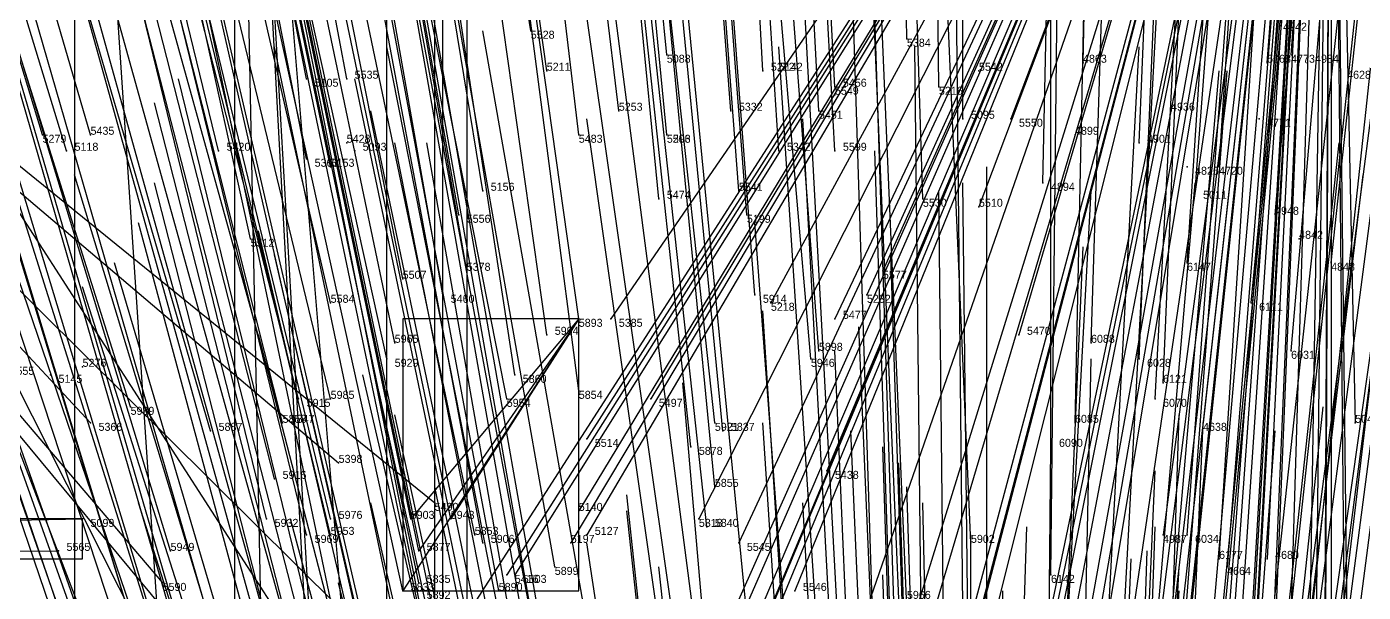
# Model space of a CAD drawing. Extents: x -0.5 to 0.59, y -0.5 to 0.59.
# Drawn here: x -0.12 to 0.047, y 0.3318 to 0.4025 of the extents above; entities that cross this region are included whole.
import ezdxf

# ---------------------------------------------------------------- set-up
doc = ezdxf.new("R2010")
doc.units = 0
for name, color, linetype in [('Clients', 3, 'CONTINUOUS'), ('Facilities', 3, 'CONTINUOUS'), ('Facilities_lines', 3, 'CONTINUOUS'), ('Min_max_boxes', 1, 'CONTINUOUS'), ('Normals', 1, 'CONTINUOUS'), ('Source_points', 5, 'CONTINUOUS'), ('Text', 3, 'CONTINUOUS')]:
    doc.layers.add(name, color=color, linetype=linetype)

msp = doc.modelspace()

# ---------------------------------------------------------------- linework, layer by layer
at = {"layer": 'Clients', "color": 5}
for p in [(0.003, 0.391, -1.25), (0.011, 0.389, -1.25), (-0.001, 0.38, -1.25), (-0.013, 0.372, -1.25), (-0.027, 0.368, -1.25), (-0.015, 0.369, -1.25), (-0.047, 0.366, -1.25), (-0.019, 0.366, -1.25), (0.004, 0.364, -1.25), (-0.042, 0.356, -1.25), (-0.112, 0.353, -1.25), (0.027, 0.353, -1.25), (0.046, 0.353, -1.25), (-0.05, 0.351, -1.25), (-0.081, 0.348, -1.25), (-0.02, 0.347, -1.25), (-0.069, 0.343, -1.25), (-0.113, 0.341, -1.25), (-0.072, 0.341, -0.871), (-0.067, 0.341, -0.87), (-0.051, 0.342, -1.25), (-0.036, 0.341, -1.25), (-0.05, 0.339, -1.25), (0.022, 0.339, -1.25), (-0.052, 0.338, -1.25), (-0.031, 0.338, -1.25), (-0.116, 0.337, -1.25), (-0.071, 0.337, -0.862), (0.035, 0.336, -1.25), (-0.06, 0.334, -1.25), (-0.059, 0.334, -1.25), (0.03, 0.335, -1.25), (-0.103, 0.333, -1.25), (-0.073, 0.332, -0.851), (-0.024, 0.332, -1.25)]:
    msp.add_point(p, dxfattribs=at)
at = {"layer": 'Facilities', "color": 3}
for p in [(-0.057, 0.402, -1.014), (-0.01, 0.401, -1.002), (-0.04, 0.399, -1.002), (0.012, 0.398, -0.997), (0.035, 0.398, -0.999), (0.038, 0.399, -1.002), (0.04, 0.398, -1.25), (-0.085, 0.396, -1.011), (-0.08, 0.396, -1.011), (-0.055, 0.397, -1.002), (-0.028, 0.397, -0.995), (-0.026, 0.397, -1.25), (-0.001, 0.397, -1.25), (0.044, 0.397, -1.25), (-0.019, 0.395, -0.99), (-0.006, 0.395, -0.986), (-0.019, 0.394, -1.25), (-0.046, 0.392, -0.987), (-0.032, 0.392, -0.984), (-0.021, 0.392, -0.981), (-0.003, 0.391, -0.978), (0.023, 0.392, -1.25), (0.034, 0.391, -1.25), (-0.118, 0.389, -1.016), (-0.112, 0.389, -1.012), (-0.08, 0.388, -1.25), (-0.051, 0.389, -0.98), (-0.04, 0.389, -1.25), (-0.04, 0.389, -0.977), (0.019, 0.388, -0.972), (-0.115, 0.387, -1.01), (-0.096, 0.387, -0.997), (-0.085, 0.386, -0.988), (-0.079, 0.387, -1.25), (-0.026, 0.387, -0.97), (-0.019, 0.387, -0.969), (-0.082, 0.385, -0.985), (0.025, 0.385, -1.25), (0.029, 0.385, -0.964), (0.007, 0.383, -0.957), (-0.063, 0.382, -0.968), (-0.041, 0.381, -0.959), (-0.031, 0.382, -0.959), (-0.008, 0.381, -0.952), (0.026, 0.382, -0.957), (-0.066, 0.379, -0.961), (-0.03, 0.379, -0.95), (0.036, 0.379, -0.952), (-0.092, 0.376, -0.967), (0.039, 0.376, -1.25), (0.025, 0.373, -0.934), (0.043, 0.373, -0.939), (-0.073, 0.371, -0.946), (-0.065, 0.372, -0.945), (-0.082, 0.368, -0.943), (-0.068, 0.369, -0.937), (-0.029, 0.369, -0.925), (0.033, 0.368, -0.923), (-0.051, 0.366, -0.924), (-0.074, 0.363, -0.927), (-0.055, 0.364, -0.921), (0.013, 0.363, -0.909), (-0.075, 0.361, -0.922), (-0.022, 0.361, -0.904), (-0.021, 0.362, -0.908), (0.019, 0.361, -0.903), (0.038, 0.362, -0.909), (-0.113, 0.36, -1.25), (-0.117, 0.359, -1.25), (-0.059, 0.359, -0.909), (0.022, 0.358, -0.897), (-0.086, 0.356, -0.915), (-0.082, 0.356, -0.914), (-0.06, 0.356, -0.903), (-0.051, 0.357, -0.901), (0.021, 0.356, -0.891), (-0.107, 0.355, -0.927), (-0.088, 0.353, -0.91), (-0.088, 0.353, -0.911), (-0.034, 0.353, -0.886), (0.011, 0.353, -0.884), (-0.097, 0.352, -0.913), (-0.033, 0.352, -0.884), (-0.037, 0.35, -0.88), (0.008, 0.35, -0.876), (-0.089, 0.346, -0.894), (-0.034, 0.345, -0.868), (-0.09, 0.341, -0.88), (-0.082, 0.341, -0.878), (-0.085, 0.339, -0.873), (-0.082, 0.339, -0.873), (-0.064, 0.339, -0.863), (-0.035, 0.34, -0.855), (0.025, 0.339, -0.849), (-0.063, 0.338, -0.86), (-0.002, 0.338, -0.845), (-0.102, 0.337, -0.881), (0.029, 0.336, -0.843), (-0.054, 0.335, -0.848), (0.008, 0.334, -0.834), (-0.071, 0.333, -0.852), (-0.061, 0.332, -0.844)]:
    msp.add_point(p, dxfattribs=at)
at = {"layer": 'Facilities_lines', "color": 3}
for p, q in [((0.043, 0.497, -1.25), (-0.065, 0.329, -1.25)), ((0.043, 0.497, -1.25), (-0.06, 0.334, -1.25)), ((0.043, 0.497, -1.25), (-0.059, 0.334, -1.25)), ((0.043, 0.497, -1.25), (-0.052, 0.338, -1.25)), ((0.043, 0.497, -1.25), (-0.051, 0.342, -1.25)), ((0.043, 0.497, -1.25), (-0.05, 0.339, -1.25)), ((0.043, 0.497, -1.25), (-0.05, 0.351, -1.25)), ((0.043, 0.497, -1.25), (-0.047, 0.366, -1.25)), ((0.043, 0.497, -1.25), (-0.042, 0.356, -1.25)), ((0.043, 0.497, -1.25), (-0.042, 0.303, -1.25)), ((0.043, 0.497, -1.25), (-0.039, 0.313, -1.25)), ((0.043, 0.497, -1.25), (-0.038, 0.307, -1.25)), ((0.043, 0.497, -1.25), (-0.036, 0.242, -1.25)), ((0.043, 0.497, -1.25), (-0.036, 0.341, -1.25)), ((0.043, 0.497, -1.25), (-0.031, 0.338, -1.25)), ((0.043, 0.497, -1.25), (-0.029, 0.325, -1.25)), ((0.043, 0.497, -1.25), (-0.027, 0.368, -1.25)), ((0.043, 0.497, -1.25), (-0.027, 0.33, -1.25)), ((0.043, 0.497, -1.25), (-0.026, 0.33, -1.25)), ((0.043, 0.497, -1.25), (-0.025, 0.301, -1.25)), ((0.043, 0.497, -1.25), (-0.024, 0.332, -1.25)), ((0.043, 0.497, -1.25), (-0.02, 0.347, -1.25)), ((0.043, 0.497, -1.25), (-0.019, 0.366, -1.25)), ((0.043, 0.497, -1.25), (-0.019, 0.265, -1.25)), ((0.043, 0.497, -1.25), (-0.018, 0.263, -1.25)), ((0.043, 0.497, -1.25), (-0.015, 0.369, -1.25)), ((0.043, 0.497, -1.25), (-0.013, 0.372, -1.25)), ((0.043, 0.497, -1.25), (-0.01, 0.318, -1.25)), ((0.043, 0.497, -1.25), (-0.009, 0.244, -1.25)), ((0.043, 0.497, -1.25), (-0.009, 0.289, -1.25)), ((0.043, 0.497, -1.25), (-0.006, 0.24, -1.25)), ((0.043, 0.497, -1.25), (-0.006, 0.263, -1.25)), ((0.043, 0.497, -1.25), (-0.005, 0.258, -1.25)), ((0.043, 0.497, -1.25), (-0.002, 0.236, -1.25)), ((0.043, 0.497, -1.25), (-0.002, 0.325, -1.25)), ((0.043, 0.497, -1.25), (-0.001, 0.38, -1.25)), ((0.043, 0.497, -1.25), (0.002, 0.269, -1.25)), ((0.043, 0.497, -1.25), (0.003, 0.391, -1.25)), ((0.043, 0.497, -1.25), (0.004, 0.233, -1.25)), ((0.043, 0.497, -1.25), (0.004, 0.364, -1.25)), ((0.043, 0.497, -1.25), (0.009, 0.292, -1.25)), ((0.043, 0.497, -1.25), (0.011, 0.389, -1.25)), ((0.043, 0.497, -1.25), (0.016, 0.267, -1.25)), ((0.043, 0.497, -1.25), (0.017, 0.292, -1.25)), ((0.043, 0.497, -1.25), (0.018, 0.258, -1.25)), ((0.043, 0.497, -1.25), (0.018, 0.272, -1.25)), ((0.043, 0.497, -1.25), (0.022, 0.339, -1.25)), ((0.043, 0.497, -1.25), (0.024, 0.317, -1.25)), ((0.043, 0.497, -1.25), (0.025, 0.169, -1.25)), ((0.043, 0.497, -1.25), (0.026, 0.19, -1.25)), ((0.043, 0.497, -1.25), (0.026, 0.242, -1.25)), ((0.043, 0.497, -1.25), (0.027, 0.353, -1.25)), ((0.043, 0.497, -1.25), (0.027, 0.226, -1.25)), ((0.043, 0.497, -1.25), (0.028, 0.3, -1.25)), ((0.043, 0.497, -1.25), (0.029, 0.254, -1.25)), ((0.043, 0.497, -1.25), (0.03, 0.335, -1.25)), ((0.043, 0.497, -1.25), (0.031, 0.331, -1.25)), ((0.043, 0.497, -1.25), (0.031, 0.215, -1.25)), ((0.043, 0.497, -1.25), (0.032, 0.296, -1.25)), ((0.043, 0.497, -1.25), (0.035, 0.303, -1.25)), ((0.043, 0.497, -1.25), (0.035, 0.336, -1.25)), ((0.043, 0.497, -1.25), (0.038, 0.33, -1.25)), ((0.043, 0.497, -1.25), (0.039, 0.243, -1.25)), ((0.043, 0.497, -1.25), (0.041, 0.317, -1.25)), ((0.043, 0.497, -1.25), (0.042, 0.279, -1.25)), ((0.043, 0.497, -1.25), (0.042, 0.257, -1.25)), ((0.043, 0.497, -1.25), (0.045, 0.326, -1.25)), ((0.043, 0.497, -1.25), (0.043, 0.283, -1.25)), ((0.043, 0.497, -1.25), (0.045, 0.29, -1.25)), ((0.043, 0.497, -1.25), (0.046, 0.353, -1.25)), ((-0.094, 0.49, -1.25), (-0.08, 0.248, -1.25)), ((-0.094, 0.49, -1.25), (-0.081, 0.251, -1.25)), ((-0.094, 0.49, -1.25), (-0.089, 0.244, -1.25)), ((-0.094, 0.49, -1.25), (-0.075, 0.262, -1.25)), ((-0.114, 0.484, -1.242), (-0.099, 0.259, -1.25)), ((-0.114, 0.484, -1.242), (-0.068, 0.285, -1.25)), ((-0.114, 0.484, -1.242), (-0.072, 0.299, -1.25)), ((-0.114, 0.484, -1.242), (-0.071, 0.278, -1.25)), ((-0.173, 0.46, -1.25), (-0.089, 0.294, -1.25)), ((-0.173, 0.46, -1.25), (-0.075, 0.308, -1.25)), ((-0.207, 0.455, -1.25), (-0.089, 0.313, -1.25)), ((-0.207, 0.455, -1.25), (-0.112, 0.353, -1.25)), ((-0.207, 0.455, -1.25), (-0.081, 0.348, -1.25)), ((-0.207, 0.455, -1.25), (-0.081, 0.33, -1.25)), ((-0.207, 0.455, -1.25), (-0.069, 0.343, -1.25)), ((-0.207, 0.455, -1.25), (-0.103, 0.333, -1.25)), ((-0.051, 0.366, -0.924), (-0.073, 0.332, -0.851)), ((-0.051, 0.366, -0.924), (-0.072, 0.341, -0.871)), ((-0.051, 0.366, -0.924), (-0.071, 0.337, -0.862)), ((-0.051, 0.366, -0.924), (-0.067, 0.341, -0.87)), ((-0.359, 0.336, -1.25), (-0.113, 0.341, -1.25)), ((-0.359, 0.336, -1.25), (-0.116, 0.337, -1.25))]:
    msp.add_line(p, q, dxfattribs=at)
at = {"layer": 'Min_max_boxes', "color": 1}
for p, q in [((-0.065, 0.497, -1.25), (-0.065, 0.169, -1.25)), ((-0.065, 0.497, -1.081), (-0.065, 0.169, -1.081)), ((-0.094, 0.49, -1.25), (-0.094, 0.244, -1.25)), ((-0.094, 0.49, -1.25), (-0.094, 0.244, -1.25)), ((-0.075, 0.244, -1.25), (-0.075, 0.49, -1.25)), ((-0.075, 0.244, -1.25), (-0.075, 0.49, -1.25)), ((-0.114, 0.484, -1.25), (-0.114, 0.259, -1.25)), ((-0.114, 0.484, -1.098), (-0.114, 0.259, -1.098)), ((-0.068, 0.259, -1.25), (-0.068, 0.484, -1.25)), ((-0.068, 0.259, -1.098), (-0.068, 0.484, -1.098)), ((-0.075, 0.294, -1.25), (-0.075, 0.46, -1.25)), ((-0.075, 0.294, -1.25), (-0.075, 0.46, -1.25)), ((-0.069, 0.292, -1.25), (-0.069, 0.455, -1.25)), ((-0.069, 0.292, -1.115), (-0.069, 0.455, -1.115)), ((-0.051, 0.366, -0.924), (-0.073, 0.366, -0.924)), ((-0.073, 0.366, -0.924), (-0.073, 0.332, -0.924)), ((-0.051, 0.366, -0.851), (-0.073, 0.366, -0.851)), ((-0.073, 0.366, -0.851), (-0.073, 0.332, -0.851)), ((-0.073, 0.366, -0.924), (-0.073, 0.366, -0.851)), ((-0.051, 0.332, -0.924), (-0.051, 0.366, -0.924)), ((-0.051, 0.332, -0.851), (-0.051, 0.366, -0.851)), ((-0.051, 0.366, -0.924), (-0.051, 0.366, -0.851)), ((-0.113, 0.341, -1.25), (-0.359, 0.341, -1.25)), ((-0.113, 0.341, -1.25), (-0.359, 0.341, -1.25)), ((-0.113, 0.336, -1.25), (-0.113, 0.341, -1.25)), ((-0.113, 0.336, -1.25), (-0.113, 0.341, -1.25)), ((-0.113, 0.341, -1.25), (-0.113, 0.341, -1.25)), ((-0.359, 0.336, -1.25), (-0.113, 0.336, -1.25)), ((-0.359, 0.336, -1.25), (-0.113, 0.336, -1.25)), ((-0.113, 0.336, -1.25), (-0.113, 0.336, -1.25)), ((-0.073, 0.332, -0.924), (-0.051, 0.332, -0.924)), ((-0.073, 0.332, -0.851), (-0.051, 0.332, -0.851)), ((-0.073, 0.332, -0.924), (-0.073, 0.332, -0.851)), ((-0.051, 0.332, -0.924), (-0.051, 0.332, -0.851))]:
    msp.add_line(p, q, dxfattribs=at)
at = {"layer": 'Normals', "color": 1}
for p, q in [((-0.057, 0.402, -1.014), (-0.071, 0.493, -0.977)), ((-0.01, 0.401, -1.002), (-0.012, 0.494, -0.965)), ((-0.04, 0.399, -1.002), (-0.049, 0.491, -0.964)), ((0.012, 0.398, -0.997), (0.014, 0.491, -0.96)), ((0.035, 0.398, -0.999), (0.042, 0.491, -0.962)), ((0.038, 0.399, -1.002), (0.045, 0.491, -0.964)), ((-0.028, 0.397, -0.995), (-0.033, 0.49, -0.958)), ((-0.055, 0.397, -1.002), (-0.068, 0.489, -0.965)), ((-0.019, 0.395, -0.99), (-0.024, 0.488, -0.952)), ((-0.085, 0.396, -1.011), (-0.103, 0.486, -0.973)), ((-0.08, 0.396, -1.011), (-0.097, 0.487, -0.973)), ((-0.006, 0.395, -0.986), (-0.007, 0.487, -0.949)), ((-0.032, 0.392, -0.984), (-0.039, 0.485, -0.946)), ((-0.046, 0.392, -0.987), (-0.057, 0.484, -0.95)), ((-0.021, 0.392, -0.981), (-0.026, 0.484, -0.943)), ((-0.003, 0.391, -0.978), (-0.003, 0.484, -0.94)), ((-0.051, 0.389, -0.98), (-0.062, 0.481, -0.943)), ((-0.04, 0.389, -0.977), (-0.049, 0.481, -0.939)), ((0.019, 0.388, -0.972), (0.023, 0.481, -0.935)), ((-0.118, 0.389, -1.016), (-0.145, 0.478, -0.979)), ((-0.112, 0.389, -1.012), (-0.138, 0.478, -0.975)), ((-0.026, 0.387, -0.97), (-0.032, 0.479, -0.932)), ((-0.019, 0.387, -0.969), (-0.024, 0.479, -0.931)), ((-0.115, 0.387, -1.01), (-0.142, 0.476, -0.972)), ((-0.096, 0.387, -0.997), (-0.118, 0.477, -0.959)), ((-0.085, 0.386, -0.988), (-0.103, 0.477, -0.95)), ((-0.082, 0.385, -0.985), (-0.101, 0.476, -0.947)), ((0.007, 0.383, -0.957), (0.009, 0.476, -0.92)), ((0.029, 0.385, -0.964), (0.035, 0.477, -0.926)), ((-0.031, 0.382, -0.959), (-0.038, 0.475, -0.921)), ((-0.063, 0.382, -0.968), (-0.078, 0.474, -0.932)), ((-0.041, 0.381, -0.959), (-0.05, 0.474, -0.922)), ((-0.008, 0.381, -0.952), (-0.011, 0.473, -0.914)), ((0.026, 0.382, -0.957), (0.033, 0.474, -0.919)), ((-0.03, 0.379, -0.95), (-0.037, 0.471, -0.912)), ((0.036, 0.379, -0.952), (0.044, 0.472, -0.915)), ((-0.066, 0.379, -0.961), (-0.082, 0.47, -0.924)), ((-0.092, 0.376, -0.967), (-0.112, 0.467, -0.931)), ((0.025, 0.373, -0.934), (0.031, 0.465, -0.896)), ((0.043, 0.373, -0.939), (0.053, 0.465, -0.901)), ((-0.065, 0.372, -0.945), (-0.081, 0.464, -0.908)), ((-0.073, 0.371, -0.946), (-0.091, 0.462, -0.909)), ((-0.029, 0.369, -0.925), (-0.036, 0.461, -0.887)), ((-0.068, 0.369, -0.937), (-0.084, 0.46, -0.9)), ((0.033, 0.368, -0.923), (0.042, 0.46, -0.885)), ((-0.082, 0.368, -0.943), (-0.103, 0.459, -0.907)), ((-0.051, 0.366, -0.924), (-0.064, 0.458, -0.886)), ((-0.055, 0.364, -0.921), (-0.068, 0.456, -0.884)), ((0.013, 0.363, -0.909), (0.016, 0.456, -0.872)), ((-0.021, 0.362, -0.908), (-0.028, 0.455, -0.87)), ((-0.074, 0.363, -0.927), (-0.093, 0.454, -0.89)), ((-0.022, 0.361, -0.904), (-0.03, 0.453, -0.866)), ((0.019, 0.361, -0.903), (0.023, 0.454, -0.866)), ((0.038, 0.362, -0.909), (0.046, 0.454, -0.871)), ((-0.075, 0.361, -0.922), (-0.095, 0.452, -0.885)), ((-0.059, 0.359, -0.909), (-0.073, 0.451, -0.872)), ((0.022, 0.358, -0.897), (0.026, 0.451, -0.86)), ((-0.051, 0.357, -0.901), (-0.063, 0.449, -0.863)), ((0.021, 0.356, -0.891), (0.026, 0.449, -0.854)), ((-0.086, 0.356, -0.915), (-0.109, 0.446, -0.878)), ((-0.082, 0.356, -0.914), (-0.104, 0.447, -0.877)), ((-0.06, 0.356, -0.903), (-0.078, 0.447, -0.866)), ((0.011, 0.353, -0.884), (0.013, 0.446, -0.847)), ((-0.034, 0.353, -0.886), (-0.044, 0.445, -0.85)), ((-0.033, 0.352, -0.884), (-0.042, 0.445, -0.847)), ((-0.107, 0.355, -0.927), (-0.135, 0.444, -0.89)), ((-0.088, 0.353, -0.911), (-0.113, 0.443, -0.874)), ((-0.088, 0.353, -0.91), (-0.111, 0.444, -0.874)), ((-0.037, 0.35, -0.88), (-0.047, 0.443, -0.843)), ((0.008, 0.35, -0.876), (0.008, 0.444, -0.84)), ((-0.097, 0.352, -0.913), (-0.123, 0.441, -0.876)), ((-0.034, 0.345, -0.868), (-0.043, 0.438, -0.831)), ((-0.089, 0.346, -0.894), (-0.112, 0.436, -0.857)), ((-0.09, 0.341, -0.88), (-0.112, 0.431, -0.844)), ((-0.082, 0.341, -0.878), (-0.104, 0.432, -0.841)), ((-0.072, 0.341, -0.871), (-0.091, 0.432, -0.834)), ((-0.067, 0.341, -0.87), (-0.086, 0.432, -0.833)), ((-0.035, 0.34, -0.855), (-0.045, 0.432, -0.817)), ((0.025, 0.339, -0.849), (0.032, 0.432, -0.813)), ((-0.082, 0.339, -0.873), (-0.104, 0.43, -0.836)), ((-0.064, 0.339, -0.863), (-0.083, 0.43, -0.826)), ((-0.002, 0.338, -0.845), (-0.006, 0.43, -0.807)), ((-0.085, 0.339, -0.873), (-0.107, 0.429, -0.836)), ((-0.071, 0.337, -0.862), (-0.09, 0.428, -0.824)), ((-0.063, 0.338, -0.86), (-0.08, 0.429, -0.822)), ((0.029, 0.336, -0.843), (0.035, 0.429, -0.806)), ((-0.102, 0.337, -0.881), (-0.129, 0.426, -0.844)), ((-0.054, 0.335, -0.848), (-0.07, 0.426, -0.81)), ((0.008, 0.334, -0.834), (0.009, 0.426, -0.797)), ((-0.073, 0.332, -0.851), (-0.093, 0.423, -0.814)), ((-0.071, 0.333, -0.852), (-0.09, 0.424, -0.815)), ((-0.061, 0.332, -0.844), (-0.078, 0.423, -0.806)), ((-0.011, 0.331, -0.828), (-0.015, 0.424, -0.791)), ((-0.01, 0.33, -0.826), (-0.014, 0.423, -0.788)), ((-0.003, 0.33, -0.825), (-0.004, 0.423, -0.788)), ((-0.071, 0.331, -0.847), (-0.089, 0.422, -0.81)), ((-0.03, 0.329, -0.826), (-0.039, 0.421, -0.789)), ((0.04, 0.33, -0.831), (0.052, 0.422, -0.794)), ((-0.057, 0.329, -0.835), (-0.074, 0.42, -0.797)), ((-0.056, 0.329, -0.833), (-0.072, 0.42, -0.796)), ((-0.086, 0.329, -0.849), (-0.109, 0.418, -0.812)), ((0.017, 0.326, -0.816), (0.022, 0.419, -0.779)), ((0.041, 0.326, -0.82), (0.053, 0.418, -0.784)), ((0.043, 0.327, -0.824), (0.056, 0.419, -0.788)), ((-0.101, 0.328, -0.858), (-0.127, 0.417, -0.82)), ((-0.091, 0.327, -0.85), (-0.116, 0.417, -0.812)), ((-0.07, 0.325, -0.832), (-0.089, 0.416, -0.794)), ((-0.036, 0.324, -0.815), (-0.048, 0.416, -0.778)), ((0.029, 0.325, -0.815), (0.038, 0.417, -0.778)), ((-0.056, 0.324, -0.821), (-0.072, 0.415, -0.784)), ((0.029, 0.322, -0.808), (0.038, 0.415, -0.772)), ((-0.014, 0.32, -0.801), (-0.017, 0.413, -0.764)), ((0.043, 0.321, -0.809), (0.055, 0.413, -0.773)), ((-0.038, 0.32, -0.805), (-0.051, 0.411, -0.767)), ((-0.102, 0.321, -0.843), (-0.129, 0.41, -0.806)), ((-0.067, 0.319, -0.816), (-0.086, 0.41, -0.778)), ((-0.114, 0.321, -0.853), (-0.144, 0.409, -0.816)), ((-0.113, 0.321, -0.851), (-0.143, 0.409, -0.814)), ((-0.056, 0.317, -0.805), (-0.072, 0.408, -0.767)), ((-0.018, 0.316, -0.79), (-0.023, 0.409, -0.754)), ((-0.087, 0.317, -0.823), (-0.112, 0.407, -0.785)), ((0.027, 0.314, -0.787), (0.035, 0.406, -0.75)), ((-0.084, 0.315, -0.816), (-0.109, 0.405, -0.779)), ((0.034, 0.313, -0.787), (0.044, 0.405, -0.75)), ((-0.093, 0.314, -0.82), (-0.119, 0.404, -0.783)), ((-0.011, 0.311, -0.777), (-0.014, 0.404, -0.74)), ((0.036, 0.311, -0.784), (0.046, 0.404, -0.747)), ((-0.102, 0.312, -0.82), (-0.129, 0.401, -0.783)), ((-0.047, 0.311, -0.786), (-0.063, 0.402, -0.748)), ((-0.07, 0.309, -0.793), (-0.089, 0.4, -0.755)), ((-0.057, 0.309, -0.785), (-0.075, 0.4, -0.748)), ((-0.02, 0.308, -0.771), (-0.026, 0.4, -0.734)), ((-0.008, 0.308, -0.77), (-0.009, 0.4, -0.732)), ((0.014, 0.307, -0.768), (0.019, 0.4, -0.731)), ((0.038, 0.305, -0.769), (0.048, 0.398, -0.732)), ((0.04, 0.398, -1.25), (0.04, 0.398, -1.15)), ((-0.101, 0.309, -0.812), (-0.128, 0.397, -0.775)), ((-0.079, 0.306, -0.791), (-0.101, 0.396, -0.753)), ((-0.06, 0.305, -0.777), (-0.079, 0.396, -0.74)), ((-0.026, 0.397, -1.25), (-0.026, 0.397, -1.15)), ((-0.001, 0.397, -1.25), (-0.001, 0.397, -1.15)), ((0.021, 0.305, -0.764), (0.029, 0.397, -0.727)), ((0.023, 0.305, -0.764), (0.03, 0.397, -0.727)), ((0.044, 0.397, -1.25), (0.044, 0.397, -1.15)), ((-0.095, 0.305, -0.799), (-0.121, 0.395, -0.763)), ((-0.081, 0.303, -0.785), (-0.104, 0.393, -0.748)), ((-0.019, 0.394, -1.25), (-0.019, 0.394, -1.15)), ((-0.058, 0.301, -0.767), (-0.077, 0.392, -0.729)), ((-0.037, 0.3, -0.755), (-0.05, 0.391, -0.716)), ((-0.018, 0.298, -0.748), (-0.023, 0.391, -0.71)), ((0.003, 0.391, -1.25), (0.003, 0.391, -1.15)), ((0.023, 0.392, -1.25), (0.023, 0.392, -1.15)), ((0.034, 0.391, -1.25), (0.034, 0.391, -1.15)), ((-0.08, 0.388, -1.25), (-0.08, 0.388, -1.15)), ((-0.056, 0.297, -0.756), (-0.074, 0.388, -0.718)), ((-0.054, 0.297, -0.755), (-0.07, 0.388, -0.717)), ((-0.04, 0.389, -1.25), (-0.04, 0.389, -1.15)), ((0.011, 0.389, -1.25), (0.011, 0.389, -1.15)), ((0.034, 0.296, -0.745), (0.044, 0.388, -0.708)), ((-0.095, 0.298, -0.782), (-0.123, 0.387, -0.745)), ((-0.079, 0.387, -1.25), (-0.079, 0.387, -1.15)), ((-0.011, 0.294, -0.736), (-0.014, 0.387, -0.698)), ((0, 0.293, -0.732), (0, 0.385, -0.694)), ((0.025, 0.385, -1.25), (0.025, 0.385, -1.15)), ((-0.087, 0.295, -0.768), (-0.114, 0.384, -0.731)), ((-0.081, 0.293, -0.76), (-0.104, 0.383, -0.723)), ((-0.002, 0.29, -0.725), (-0.003, 0.383, -0.688)), ((0.018, 0.29, -0.728), (0.026, 0.383, -0.69)), ((0.036, 0.292, -0.736), (0.047, 0.384, -0.698)), ((0.04, 0.292, -0.738), (0.051, 0.384, -0.7)), ((-0.103, 0.293, -0.776), (-0.134, 0.381, -0.739)), ((-0.005, 0.289, -0.722), (-0.006, 0.382, -0.685)), ((0.008, 0.289, -0.724), (0.013, 0.382, -0.687)), ((-0.001, 0.38, -1.25), (-0.001, 0.38, -1.15)), ((-0.1, 0.291, -0.769), (-0.131, 0.379, -0.732)), ((-0.082, 0.289, -0.751), (-0.106, 0.378, -0.713)), ((-0.022, 0.285, -0.714), (-0.029, 0.378, -0.678)), ((0.041, 0.287, -0.725), (0.053, 0.379, -0.687)), ((-0.096, 0.289, -0.76), (-0.125, 0.377, -0.723)), ((-0.07, 0.287, -0.738), (-0.091, 0.377, -0.7)), ((0.039, 0.376, -1.25), (0.039, 0.376, -1.15)), ((0.008, 0.282, -0.706), (0.012, 0.375, -0.668)), ((-0.083, 0.285, -0.741), (-0.109, 0.373, -0.703)), ((-0.068, 0.283, -0.728), (-0.089, 0.374, -0.69)), ((-0.009, 0.281, -0.703), (-0.012, 0.374, -0.666)), ((-0.091, 0.283, -0.743), (-0.121, 0.371, -0.705)), ((-0.013, 0.372, -1.25), (-0.013, 0.372, -1.15)), ((-0.085, 0.282, -0.737), (-0.113, 0.37, -0.699)), ((-0.027, 0.368, -1.25), (-0.027, 0.368, -1.15)), ((-0.015, 0.369, -1.25), (-0.015, 0.369, -1.15)), ((-0.047, 0.366, -1.25), (-0.047, 0.366, -1.15)), ((-0.022, 0.274, -0.686), (-0.028, 0.367, -0.65)), ((-0.019, 0.366, -1.25), (-0.019, 0.366, -1.15)), ((0.038, 0.274, -0.692), (0.05, 0.366, -0.654)), ((-0.096, 0.278, -0.735), (-0.127, 0.365, -0.698)), ((-0.012, 0.272, -0.68), (-0.016, 0.365, -0.643)), ((-0.068, 0.275, -0.707), (-0.091, 0.364, -0.669)), ((0.004, 0.364, -1.25), (0.004, 0.364, -1.15)), ((-0.015, 0.269, -0.673), (-0.019, 0.362, -0.636)), ((0.011, 0.268, -0.671), (0.013, 0.361, -0.634)), ((-0.113, 0.36, -1.25), (-0.113, 0.36, -1.15)), ((-0.117, 0.359, -1.25), (-0.117, 0.359, -1.15)), ((-0.057, 0.269, -0.686), (-0.078, 0.359, -0.649)), ((-0.03, 0.265, -0.666), (-0.038, 0.358, -0.63)), ((-0.056, 0.267, -0.681), (-0.076, 0.357, -0.644)), ((-0.042, 0.356, -1.25), (-0.042, 0.356, -1.15)), ((-0.09, 0.269, -0.709), (-0.123, 0.355, -0.671)), ((0.032, 0.262, -0.66), (0.042, 0.355, -0.624)), ((-0.112, 0.353, -1.25), (-0.112, 0.353, -1.15)), ((-0.054, 0.263, -0.672), (-0.074, 0.354, -0.635)), ((-0.022, 0.26, -0.653), (-0.028, 0.353, -0.617)), ((0.021, 0.261, -0.655), (0.024, 0.354, -0.619)), ((0.023, 0.26, -0.653), (0.027, 0.353, -0.616)), ((0.027, 0.353, -1.25), (0.027, 0.353, -1.15)), ((0.046, 0.353, -1.25), (0.046, 0.353, -1.15)), ((-0.05, 0.351, -1.25), (-0.05, 0.351, -1.15)), ((-0.013, 0.259, -0.648), (-0.017, 0.352, -0.611)), ((0.029, 0.259, -0.65), (0.036, 0.352, -0.614)), ((-0.01, 0.257, -0.643), (-0.013, 0.35, -0.607)), ((0.007, 0.257, -0.642), (0.008, 0.35, -0.605)), ((-0.081, 0.348, -1.25), (-0.081, 0.348, -1.15)), ((-0.008, 0.255, -0.637), (-0.011, 0.348, -0.6)), ((-0.02, 0.347, -1.25), (-0.02, 0.347, -1.15)), ((0.017, 0.254, -0.636), (0.021, 0.347, -0.599)), ((-0.05, 0.254, -0.648), (-0.069, 0.345, -0.611)), ((-0.035, 0.252, -0.637), (-0.045, 0.344, -0.599)), ((-0.007, 0.252, -0.63), (-0.01, 0.345, -0.594)), ((-0.078, 0.255, -0.667), (-0.106, 0.343, -0.629)), ((-0.056, 0.252, -0.645), (-0.077, 0.343, -0.609)), ((-0.069, 0.343, -1.25), (-0.069, 0.343, -1.15)), ((-0.018, 0.251, -0.628), (-0.023, 0.343, -0.591)), ((-0.006, 0.25, -0.624), (-0.008, 0.343, -0.588)), ((-0.113, 0.341, -1.25), (-0.113, 0.341, -1.15)), ((-0.063, 0.251, -0.647), (-0.087, 0.341, -0.61)), ((-0.051, 0.342, -1.25), (-0.051, 0.342, -1.15)), ((-0.035, 0.25, -0.63), (-0.045, 0.342, -0.593)), ((-0.036, 0.341, -1.25), (-0.036, 0.341, -1.15)), ((-0.05, 0.339, -1.25), (-0.05, 0.339, -1.15)), ((-0.002, 0.246, -0.614), (-0.002, 0.339, -0.577)), ((0.002, 0.247, -0.617), (0.005, 0.34, -0.58)), ((0.018, 0.247, -0.62), (0.021, 0.34, -0.583)), ((0.022, 0.339, -1.25), (0.022, 0.339, -1.15)), ((-0.052, 0.338, -1.25), (-0.052, 0.338, -1.15)), ((-0.036, 0.246, -0.622), (-0.05, 0.338, -0.585)), ((-0.031, 0.338, -1.25), (-0.031, 0.338, -1.15)), ((-0.116, 0.337, -1.25), (-0.116, 0.337, -1.15)), ((0.014, 0.243, -0.61), (0.018, 0.336, -0.573)), ((0.017, 0.244, -0.612), (0.02, 0.337, -0.575)), ((0.035, 0.336, -1.25), (0.035, 0.336, -1.15)), ((-0.06, 0.334, -1.25), (-0.06, 0.334, -1.15)), ((-0.059, 0.334, -1.25), (-0.059, 0.334, -1.15)), ((-0.031, 0.242, -0.611), (-0.041, 0.335, -0.574)), ((-0.01, 0.242, -0.605), (-0.013, 0.334, -0.568)), ((0.019, 0.242, -0.608), (0.024, 0.335, -0.571)), ((0.03, 0.335, -1.25), (0.03, 0.335, -1.15)), ((-0.103, 0.333, -1.25), (-0.103, 0.333, -1.15)), ((-0.059, 0.243, -0.626), (-0.081, 0.333, -0.588)), ((-0.024, 0.332, -1.25), (-0.024, 0.332, -1.15)), ((0.002, 0.239, -0.597), (0.002, 0.332, -0.56)), ((0.018, 0.239, -0.6), (0.024, 0.332, -0.563))]:
    msp.add_line(p, q, dxfattribs=at)
at = {"layer": 'Source_points', "color": 5}
for p in [(-0.057, 0.402, -1.014), (-0.01, 0.401, -1.002), (-0.04, 0.399, -1.002), (0.012, 0.398, -0.997), (0.035, 0.398, -0.999), (0.038, 0.399, -1.002), (0.04, 0.398, -1.25), (-0.085, 0.396, -1.011), (-0.08, 0.396, -1.011), (-0.055, 0.397, -1.002), (-0.028, 0.397, -0.995), (-0.026, 0.397, -1.25), (-0.001, 0.397, -1.25), (0.044, 0.397, -1.25), (-0.019, 0.395, -0.99), (-0.006, 0.395, -0.986), (-0.019, 0.394, -1.25), (-0.046, 0.392, -0.987), (-0.032, 0.392, -0.984), (-0.021, 0.392, -0.981), (-0.003, 0.391, -0.978), (0.003, 0.391, -1.25), (0.023, 0.392, -1.25), (0.034, 0.391, -1.25), (-0.118, 0.389, -1.016), (-0.112, 0.389, -1.012), (-0.08, 0.388, -1.25), (-0.051, 0.389, -0.98), (-0.04, 0.389, -1.25), (-0.04, 0.389, -0.977), (0.011, 0.389, -1.25), (0.019, 0.388, -0.972), (-0.115, 0.387, -1.01), (-0.096, 0.387, -0.997), (-0.085, 0.386, -0.988), (-0.079, 0.387, -1.25), (-0.026, 0.387, -0.97), (-0.019, 0.387, -0.969), (-0.082, 0.385, -0.985), (0.025, 0.385, -1.25), (0.029, 0.385, -0.964), (0.007, 0.383, -0.957), (-0.063, 0.382, -0.968), (-0.041, 0.381, -0.959), (-0.031, 0.382, -0.959), (-0.008, 0.381, -0.952), (0.026, 0.382, -0.957), (-0.001, 0.38, -1.25), (-0.066, 0.379, -0.961), (-0.03, 0.379, -0.95), (0.036, 0.379, -0.952), (-0.092, 0.376, -0.967), (0.039, 0.376, -1.25), (0.025, 0.373, -0.934), (0.043, 0.373, -0.939), (-0.073, 0.371, -0.946), (-0.065, 0.372, -0.945), (-0.013, 0.372, -1.25), (-0.082, 0.368, -0.943), (-0.068, 0.369, -0.937), (-0.029, 0.369, -0.925), (-0.027, 0.368, -1.25), (-0.015, 0.369, -1.25), (0.033, 0.368, -0.923), (-0.051, 0.366, -0.924), (-0.047, 0.366, -1.25), (-0.019, 0.366, -1.25), (-0.074, 0.363, -0.927), (-0.055, 0.364, -0.921), (0.004, 0.364, -1.25), (0.013, 0.363, -0.909), (-0.075, 0.361, -0.922), (-0.022, 0.361, -0.904), (-0.021, 0.362, -0.908), (0.019, 0.361, -0.903), (0.038, 0.362, -0.909), (-0.113, 0.36, -1.25), (-0.117, 0.359, -1.25), (-0.059, 0.359, -0.909), (0.022, 0.358, -0.897), (-0.086, 0.356, -0.915), (-0.082, 0.356, -0.914), (-0.06, 0.356, -0.903), (-0.051, 0.357, -0.901), (-0.042, 0.356, -1.25), (0.021, 0.356, -0.891), (-0.107, 0.355, -0.927), (-0.112, 0.353, -1.25), (-0.088, 0.353, -0.91), (-0.088, 0.353, -0.911), (-0.034, 0.353, -0.886), (0.011, 0.353, -0.884), (0.027, 0.353, -1.25), (0.046, 0.353, -1.25), (-0.097, 0.352, -0.913), (-0.05, 0.351, -1.25), (-0.033, 0.352, -0.884), (-0.037, 0.35, -0.88), (0.008, 0.35, -0.876), (-0.081, 0.348, -1.25), (-0.089, 0.346, -0.894), (-0.02, 0.347, -1.25), (-0.034, 0.345, -0.868), (-0.069, 0.343, -1.25), (-0.113, 0.341, -1.25), (-0.09, 0.341, -0.88), (-0.082, 0.341, -0.878), (-0.072, 0.341, -0.871), (-0.067, 0.341, -0.87), (-0.051, 0.342, -1.25), (-0.036, 0.341, -1.25), (-0.085, 0.339, -0.873), (-0.082, 0.339, -0.873), (-0.064, 0.339, -0.863), (-0.05, 0.339, -1.25), (-0.035, 0.34, -0.855), (0.022, 0.339, -1.25), (0.025, 0.339, -0.849), (-0.063, 0.338, -0.86), (-0.052, 0.338, -1.25), (-0.031, 0.338, -1.25), (-0.002, 0.338, -0.845), (-0.116, 0.337, -1.25), (-0.102, 0.337, -0.881), (-0.071, 0.337, -0.862), (0.029, 0.336, -0.843), (0.035, 0.336, -1.25), (-0.06, 0.334, -1.25), (-0.059, 0.334, -1.25), (-0.054, 0.335, -0.848), (0.008, 0.334, -0.834), (0.03, 0.335, -1.25), (-0.103, 0.333, -1.25), (-0.071, 0.333, -0.852), (-0.073, 0.332, -0.851), (-0.061, 0.332, -0.844), (-0.024, 0.332, -1.25)]:
    msp.add_point(p, dxfattribs=at)

# ---------------------------------------------------------------- texts
at = {"layer": 'Text', "color": 3}
for s, p in [('4942', (0.037, 0.402, -1.011)), ('5528', (-0.057, 0.401, -1.014)), ('5384', (-0.01, 0.4, -1.002)), ('5211', (-0.055, 0.397, -1.002)), ('5088', (-0.04, 0.398, -1.002)), ('5222', (-0.027, 0.397, -0.995)), ('5142', (-0.026, 0.397, -1.25)), ('5542', (-0.001, 0.397, -1.25)), ('4863', (0.012, 0.398, -0.997)), ('5068', (0.035, 0.398, -0.999)), ('4773', (0.038, 0.398, -1.002)), ('4984', (0.041, 0.398, -1.25)), ('5105', (-0.084, 0.395, -1.011)), ('5535', (-0.079, 0.396, -1.011)), ('5456', (-0.018, 0.395, -0.99)), ('4628', (0.045, 0.396, -1.25)), ('5549', (-0.019, 0.394, -1.25)), ('5216', (-0.006, 0.394, -0.986)), ('5253', (-0.046, 0.392, -0.987)), ('5332', (-0.031, 0.392, -0.984)), ('4936', (0.023, 0.392, -1.25)), ('5451', (-0.021, 0.391, -0.981)), ('5095', (-0.002, 0.391, -0.978)), ('5550', (0.004, 0.39, -1.25)), ('4771', (0.035, 0.39, -1.25)), ('5435', (-0.112, 0.389, -1.012)), ('4899', (0.011, 0.389, -1.25)), ('5279', (-0.118, 0.388, -1.016)), ('5118', (-0.114, 0.387, -1.01)), ('5420', (-0.095, 0.387, -0.997)), ('5428', (-0.08, 0.388, -1.25)), ('5093', (-0.078, 0.387, -1.25)), ('5483', (-0.051, 0.388, -0.98)), ('5293', (-0.04, 0.388, -1.25)), ('5506', (-0.04, 0.388, -0.977)), ('5342', (-0.025, 0.387, -0.97)), ('5599', (-0.018, 0.387, -0.969)), ('4901', (0.02, 0.388, -0.972)), ('5363', (-0.084, 0.385, -0.988)), ('5153', (-0.082, 0.385, -0.985)), ('4826', (0.026, 0.384, -1.25)), ('4720', (0.029, 0.384, -0.964)), ('5156', (-0.062, 0.382, -0.968)), ('5541', (-0.031, 0.382, -0.959)), ('4894', (0.008, 0.382, -0.957)), ('5474', (-0.04, 0.381, -0.959)), ('5530', (-0.008, 0.38, -0.952)), ('5510', (-0.001, 0.38, -1.25)), ('5011', (0.027, 0.381, -0.957)), ('4948', (0.036, 0.379, -0.952)), ('5556', (-0.065, 0.378, -0.961)), ('5199', (-0.03, 0.378, -0.95)), ('5512', (-0.092, 0.375, -0.967)), ('4842', (0.039, 0.376, -1.25)), ('5378', (-0.065, 0.372, -0.945)), ('6147', (0.025, 0.372, -0.934)), ('4848', (0.043, 0.372, -0.939)), ('5507', (-0.073, 0.371, -0.946)), ('5577', (-0.013, 0.371, -1.25)), ('5584', (-0.082, 0.368, -0.943)), ('5460', (-0.067, 0.368, -0.937)), ('5914', (-0.028, 0.368, -0.925)), ('5218', (-0.027, 0.367, -1.25)), ('5232', (-0.015, 0.368, -1.25)), ('6111', (0.034, 0.367, -0.923)), ('5893', (-0.051, 0.365, -0.924)), ('5385', (-0.046, 0.365, -1.25)), ('5477', (-0.018, 0.366, -1.25)), ('5994', (-0.054, 0.364, -0.921)), ('5470', (0.005, 0.364, -1.25)), ('5965', (-0.074, 0.363, -0.927)), ('5898', (-0.021, 0.362, -0.908)), ('6088', (0.013, 0.363, -0.909)), ('5276', (-0.113, 0.36, -1.25)), ('5929', (-0.074, 0.36, -0.922)), ('5946', (-0.022, 0.36, -0.904)), ('6028', (0.02, 0.36, -0.903)), ('6031', (0.038, 0.361, -0.909)), ('5555', (-0.122, 0.359, -0.949)), ('5145', (-0.116, 0.358, -1.25)), ('5860', (-0.058, 0.358, -0.909)), ('6121', (0.022, 0.358, -0.897)), ('5915', (-0.085, 0.355, -0.915)), ('5985', (-0.082, 0.356, -0.914)), ('5954', (-0.06, 0.355, -0.903)), ('5854', (-0.051, 0.356, -0.901)), ('5497', (-0.041, 0.355, -1.25)), ('6070', (0.022, 0.355, -0.891)), ('5939', (-0.107, 0.354, -0.927)), ('5366', (-0.111, 0.352, -1.25)), ('5887', (-0.096, 0.352, -0.913)), ('5858', (-0.088, 0.353, -0.911)), ('5847', (-0.087, 0.353, -0.91)), ('5921', (-0.034, 0.352, -0.886)), ('5837', (-0.032, 0.352, -0.884)), ('6085', (0.011, 0.353, -0.884)), ('4638', (0.027, 0.352, -1.25)), ('5046', (0.046, 0.353, -1.25)), ('5514', (-0.049, 0.35, -1.25)), ('6090', (0.009, 0.35, -0.876)), ('5398', (-0.081, 0.348, -1.25)), ('5878', (-0.036, 0.349, -0.88)), ('5916', (-0.088, 0.346, -0.894)), ('5855', (-0.034, 0.345, -0.868)), ('5438', (-0.019, 0.346, -1.25)), ('5490', (-0.069, 0.342, -1.25)), ('5140', (-0.051, 0.342, -1.25)), ('5099', (-0.112, 0.34, -1.25)), ('5932', (-0.089, 0.34, -0.88)), ('5976', (-0.081, 0.341, -0.878)), ('5903', (-0.072, 0.341, -0.871)), ('5943', (-0.067, 0.341, -0.87)), ('5318', (-0.036, 0.34, -1.25)), ('5840', (-0.034, 0.34, -0.855)), ('5969', (-0.084, 0.338, -0.873)), ('5953', (-0.082, 0.339, -0.873)), ('5853', (-0.064, 0.339, -0.863)), ('5906', (-0.062, 0.338, -0.86)), ('5197', (-0.052, 0.338, -1.25)), ('5127', (-0.049, 0.339, -1.25)), ('5902', (-0.002, 0.338, -0.845)), ('4987', (0.022, 0.338, -1.25)), ('6034', (0.026, 0.338, -0.849)), ('5565', (-0.115, 0.337, -1.25)), ('5949', (-0.102, 0.337, -0.881)), ('5877', (-0.07, 0.337, -0.862)), ('5545', (-0.03, 0.337, -1.25)), ('6177', (0.029, 0.336, -0.843)), ('4680', (0.036, 0.336, -1.25)), ('5835', (-0.07, 0.333, -0.852)), ('5416', (-0.059, 0.333, -1.25)), ('5503', (-0.058, 0.333, -1.25)), ('5899', (-0.054, 0.334, -0.848)), ('6142', (0.008, 0.333, -0.834)), ('4664', (0.03, 0.334, -1.25)), ('5590', (-0.103, 0.332, -1.25)), ('5833', (-0.072, 0.332, -0.851)), ('5890', (-0.061, 0.332, -0.844)), ('5546', (-0.023, 0.332, -1.25)), ('5892', (-0.07, 0.331, -0.847)), ('5966', (-0.01, 0.331, -0.828))]:
    msp.add_text(s, height=0.001, dxfattribs=at).set_placement(p)

doc.saveas('drawing.dxf')
